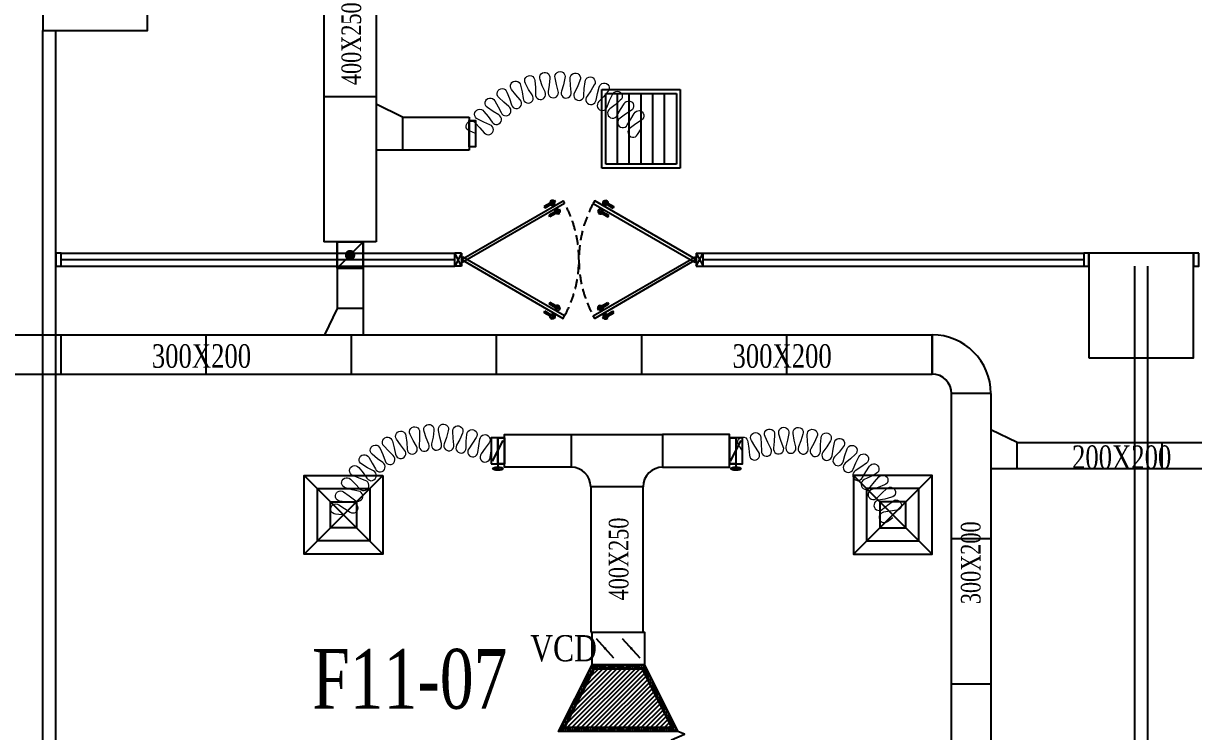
# Model space of a CAD drawing. Header units: metres. Extents: x 352651 to 1421851, y -87441 to -24441.
# Drawn here: x 1269135 to 1278083, y -62693 to -57281 of the extents above; entities that cross this region are included whole.
import ezdxf
from ezdxf.enums import TextEntityAlignment as Align

# ---------------------------------------------------------------- set-up
doc = ezdxf.new("R2010")
doc.units = ezdxf.units.M
doc.header["$LTSCALE"] = 300
doc.header["$MEASUREMENT"] = 0
doc.linetypes.add('DASHED2', pattern=[0.375, 0.25, -0.125])
for name, color, linetype in [('bat noi mem', 4, 'CONTINUOUS'), ('CUA', 8, 'CONTINUOUS'), ('CUAGIO', 2, 'CONTINUOUS'), ('KHUAT', 8, 'DASHED2'), ('KT', 1, 'CONTINUOUS'), ('thiet bi', 11, 'CONTINUOUS'), ('vach', 6, 'CONTINUOUS')]:
    doc.layers.add(name, color=color, linetype=linetype)
doc.layers.add('noi mem', color=5, linetype='BATTING', lineweight=0)
doc.styles.add('PHU', font='vntimeh.shx', dxfattribs={"width": 0.8})
doc.styles.add('ROMANS', font='romans.shx', dxfattribs={"width": 0.75, "bigfont": 'romancvn.shx'})
doc.linetypes.add('BATTING', pattern='A,0.0001,-0.1,[134,ltypeshp.shx,S=0.1,R=0,X=-0.1,Y=0],-0.2,[134,ltypeshp.shx,S=0.1,R=180,X=0.1,Y=0],-0.1', length=0.4001)

# ---------------------------------------------------------------- blocks, each defined once
blk = doc.blocks.new('SAD')
at = {"layer": 'CUAGIO', "color": 8}
for p, q in [((-300, -300), (300, 300)), ((300, -300), (-300, 300))]:
    blk.add_line(p, q, dxfattribs=at)
at = {"layer": 'CUAGIO'}
blk.add_lwpolyline([(300, -300), (300, 300), (-300, 300), (-300, -300)], close=True, dxfattribs=at)
at = {"layer": 'CUAGIO', "color": 8}
for points in [[(200, -200), (200, 200), (-200, 200), (-200, -200)], [(100, -100), (100, 100), (-100, 100), (-100, -100)]]:
    blk.add_lwpolyline(points, close=True, dxfattribs=at)
blk = doc.blocks.new('cot1')
at = {"layer": 'vach'}
blk.add_lwpolyline([(-400, -400), (400, -400), (400, 400), (-400, 400)], close=True, dxfattribs=at)
blk = doc.blocks.new('SAG')
at = {"layer": 'CUAGIO'}
for p, q in [((-300, 300), (-300, -300)), ((300, 300), (-300, 300)), ((300, -300), (300, 300)), ((-300, -300), (300, -300))]:
    blk.add_line(p, q, dxfattribs=at)
at = {"layer": 'CUAGIO', "color": 8}
for p, q in [((-270, 270), (-270, -270)), ((270, 270), (-270, 270)), ((-180, -270), (-180, 270)), ((-90, -270), (-90, 270)), ((0, -270), (0, 270)), ((90, -270), (90, 270)), ((180, -270), (180, 270)), ((270, -270), (270, 270)), ((-270, -270), (270, -270))]:
    blk.add_line(p, q, dxfattribs=at)
blk = doc.blocks.new('1-van gio D200')
at = {"layer": 'CUAGIO'}
h = blk.add_hatch(dxfattribs=at)
h.set_pattern_fill('ANSI31', color=256, scale=100, style=0)
edge = h.paths.add_edge_path()
edge.add_ellipse((486127, -58494), major_axis=(-38.1, 0), ratio=0.310482, start_angle=0, end_angle=360, ccw=False)
for p, q in [((486167, -58437.3), (486087.1, -58277.5)), ((486127, -58257.4), (486127, -58494))]:
    blk.add_line(p, q, dxfattribs=at)
at = {"layer": 'CUAGIO', "const_width": 3}
for points in [[(486127, -58457.4), (486177, -58457.4), (486177, -58257.4), (486077, -58257.4), (486077, -58457.4), (486127, -58457.4)], [(486167, -58437.3), (486087.1, -58277.5)], [(486127, -58257.4), (486127, -58494)]]:
    blk.add_lwpolyline(points, dxfattribs=at)
at = {"layer": 'CUAGIO'}
blk.add_lwpolyline([(486177, -58457.4), (486077, -58457.4), (486077, -58257.4), (486177, -58257.4)], close=True, dxfattribs=at)
at = {"layer": 'CUAGIO', "const_width": 5.35}
blk.add_lwpolyline([(486130.7, -58357.4, -1), (486123.3, -58357.4, -1)], format="xyb", close=True, dxfattribs=at)
at = {"layer": 'CUAGIO', "extrusion": (0, 0, -1)}
blk.add_ellipse((486127, -58494), major_axis=(-38.1, 0), ratio=0.310482, start_param=-1.570796, end_param=4.712389, dxfattribs=at)

msp = doc.modelspace()

# ---------------------------------------------------------------- hatches: boundary and pattern name
at = {"layer": 'CUAGIO'}
h = msp.add_hatch(dxfattribs=at)
h.set_pattern_fill('DOTS', color=256, scale=200, style=0)
h.set_pattern_definition([(0, (443553.986, -116031.849), (6.25, 12.5), [0, -12.5])])
h.paths.add_polyline_path([(1273883.2, -62182.7), (1273483.2, -62182.7), (1273226.2, -62692.7), (1274140.2, -62692.7)])
h.paths.add_polyline_path([(1273864.7, -62212.7), (1274091.5, -62662.7), (1273274.9, -62662.7), (1273501.6, -62212.7)], flags=16)
h = msp.add_hatch(dxfattribs=at)
h.set_pattern_fill('ANSI31', color=256, scale=200, style=0)
h.set_pattern_definition([(45, (445500.002, -63000), (-17.6776695, 17.6776695), [])])
h.paths.add_polyline_path([(1274091.5, -62662.7), (1273274.9, -62662.7), (1273501.6, -62212.7), (1273864.7, -62212.7)])

# ---------------------------------------------------------------- linework, layer by layer
at = {"layer": 'bat noi mem'}
msp.add_line((1274140.2, -62692.7), (1273226.2, -62692.7), dxfattribs=at)
msp.add_lwpolyline([(1274140.2, -62992.7), (1274190.2, -62971.2), (1274090.2, -62928.4), (1274190.2, -62885.5), (1274090.2, -62842.7), (1274190.2, -62799.8), (1274090.2, -62757), (1274190.2, -62714.1), (1274140.2, -62692.7)], dxfattribs=at)
at = {"layer": 'CUA', "linetype": 'Continuous'}
for p, q in [((1269283.2, -72536.2), (1269283.2, -57336.2)), ((1269383.2, -72536.2), (1269383.2, -57336.2)), ((1269423.2, -59036.2), (1272433.2, -59036.2)), ((1274333.2, -59036.2), (1277243.2, -59036.2)), ((1269423.2, -59086.2), (1272433.2, -59086.2)), ((1269423.2, -59136.2), (1272433.2, -59136.2)), ((1274333.2, -59086.2), (1277243.2, -59086.2)), ((1274333.2, -59136.2), (1277243.2, -59136.2)), ((1277633.2, -72536.2), (1277633.2, -59136.2)), ((1277733.2, -72536.2), (1277733.2, -59136.2))]:
    msp.add_line(p, q, dxfattribs=at)
at = {"layer": 'CUA'}
for p, q in [((1273162.1, -58655), (1273117.1, -58681)), ((1273117.1, -58681), (1273123.3, -58691.8)), ((1273168.3, -58665.8), (1273123.3, -58691.8)), ((1273204, -58638.1), (1273153.8, -58667)), ((1273193.1, -58674.4), (1273167.1, -58629.4)), ((1273205.5, -58696), (1273231.5, -58740.9)), ((1273560.8, -58696), (1273534.9, -58740.9)), ((1273562.4, -58638.1), (1273612.5, -58667)), ((1273573.3, -58674.4), (1273599.2, -58629.4)), ((1273598, -58665.8), (1273643, -58691.8)), ((1273604.2, -58655), (1273649.3, -58681)), ((1273649.3, -58681), (1273643, -58691.8)), ((1273200.6, -58721.7), (1273155.5, -58747.6)), ((1273161.8, -58758.5), (1273155.5, -58747.6)), ((1273206.8, -58732.5), (1273161.8, -58758.5)), ((1273242.4, -58704.7), (1273192.3, -58733.6)), ((1273523.9, -58704.7), (1273574.1, -58733.6)), ((1273559.5, -58732.5), (1273604.6, -58758.5)), ((1273565.8, -58721.7), (1273610.8, -58747.6)), ((1273604.6, -58758.5), (1273610.8, -58747.6)), ((1272433.2, -59136.2), (1272433.2, -59036.6)), ((1272485.9, -59036.6), (1272433.2, -59136.2)), ((1272485.9, -59136.2), (1272433.2, -59036.6)), ((1272485.9, -59036.6), (1272433.2, -59036.6)), ((1272485.9, -59036.6), (1272485.9, -59136.2)), ((1274280.4, -59036.6), (1274280.4, -59136.2)), ((1274280.4, -59036.6), (1274333.2, -59136.2)), ((1274280.4, -59136.2), (1274333.2, -59036.6)), ((1274280.4, -59036.6), (1274333.2, -59036.6)), ((1274333.2, -59136.2), (1274333.2, -59036.6)), ((1272485.9, -59136.2), (1272433.2, -59136.2)), ((1274280.4, -59136.2), (1274333.2, -59136.2)), ((1273161.8, -59414.4), (1273155.5, -59425.2)), ((1273206.8, -59440.4), (1273161.8, -59414.4)), ((1273559.5, -59440.4), (1273604.6, -59414.4)), ((1273604.6, -59414.4), (1273610.8, -59425.2)), ((1273117.1, -59491.8), (1273123.3, -59481)), ((1273162.1, -59517.8), (1273117.1, -59491.8)), ((1273168.3, -59507), (1273123.3, -59481)), ((1273200.6, -59451.2), (1273155.5, -59425.2)), ((1273193.1, -59498.5), (1273167.1, -59543.4)), ((1273242.4, -59468.2), (1273192.3, -59439.2)), ((1273205.5, -59476.9), (1273231.5, -59431.9)), ((1273523.9, -59468.2), (1273574.1, -59439.2)), ((1273560.8, -59476.9), (1273534.9, -59431.9)), ((1273565.8, -59451.2), (1273610.8, -59425.2)), ((1273573.3, -59498.5), (1273599.2, -59543.4)), ((1273598, -59507), (1273643, -59481)), ((1273604.2, -59517.8), (1273649.3, -59491.8)), ((1273649.3, -59491.8), (1273643, -59481)), ((1273204, -59534.8), (1273153.8, -59505.8)), ((1273562.4, -59534.8), (1273612.5, -59505.8))]:
    msp.add_line(p, q, dxfattribs=at)
for points in [[(1273273.5, -58656.1), (1272496.5, -59104.7), (1272485.9, -59086.4), (1273263, -58637.8)], [(1273492.8, -58656.1), (1274269.8, -59104.7), (1274280.4, -59086.4), (1273503.4, -58637.8)], [(1273273.5, -59516.7), (1272496.5, -59068.1), (1272485.9, -59086.4), (1273263, -59535)], [(1273492.8, -59516.7), (1274269.8, -59068.1), (1274280.4, -59086.4), (1273503.4, -59535)]]:
    msp.add_lwpolyline(points, close=True, dxfattribs=at)
at = {"layer": 'CUA', "linetype": 'Continuous'}
for points in [[(1269423.2, -59036.2), (1269383.2, -59036.2), (1269383.2, -59136.2), (1269423.2, -59136.2)], [(1277283.2, -59036.2), (1277243.2, -59036.2), (1277243.2, -59136.2), (1277283.2, -59136.2)], [(1278123.2, -59036.2), (1278083.2, -59036.2), (1278083.2, -59136.2), (1278123.2, -59136.2)]]:
    msp.add_lwpolyline(points, close=True, dxfattribs=at)
at = {"layer": 'CUA', "extrusion": (0, 0, -1)}
for centre, major_axis in [((1273180.1, -58651.9), (17.6, -4.7)), ((1273547.8, -58718.5), (-4.7, 17.6)), ((1273218.5, -59454.4), (4.7, -17.6)), ((1273586.3, -59521), (-17.6, 4.7))]:
    msp.add_ellipse(centre, major_axis=major_axis, ratio=1, dxfattribs=at)
at = {"layer": 'CUA'}
for centre, major_axis in [((1273218.5, -58718.5), (4.7, 17.6)), ((1273586.3, -58651.9), (-17.6, -4.7)), ((1273180.1, -59521), (17.6, 4.7)), ((1273547.8, -59454.4), (-4.7, -17.6))]:
    msp.add_ellipse(centre, major_axis=major_axis, ratio=1, dxfattribs=at)
at = {"layer": 'CUAGIO'}
for p, q in [((1271433.2, -56530.8), (1271433.2, -58950.8)), ((1271833.2, -56530.8), (1271833.2, -58950.8)), ((1272033.2, -57998.5), (1271833.2, -57898.5)), ((1272033.2, -57998.5), (1272543.2, -57998.5)), ((1272033.2, -57998.5), (1272033.2, -58248.5)), ((1272543.2, -57998.5), (1272543.2, -58248.5)), ((1272543.2, -58248.5), (1271833.2, -58248.5)), ((1271533.2, -59150.8), (1271533.2, -58950.8)), ((1271533.2, -58950.8), (1271733.2, -58950.8)), ((1271733.2, -58950.8), (1271533.2, -59150.8)), ((1271733.2, -59150.8), (1271733.2, -58950.8)), ((1271533.2, -59150.8), (1271733.2, -59150.8)), ((1271533.2, -59150.8), (1271733.2, -59150.8)), ((1271533.2, -59460.8), (1271436.4, -59660.6)), ((1271733.2, -59460.8), (1271533.2, -59460.8)), ((1264983.2, -59660.6), (1276083.2, -59660.6)), ((1276732.9, -60483), (1276533.2, -60386.2)), ((1276732.9, -60686.2), (1276732.9, -60483)), ((1277842.9, -60686.2), (1277842.9, -60483)), ((1273650.1, -62132), (1273516.2, -61983.4)), ((1273850.1, -62132), (1273716.2, -61983.4))]:
    msp.add_line(p, q, dxfattribs=at)
at = {"layer": 'CUAGIO', "color": 2}
for p, q in [((1271833.2, -57840.8), (1271433.2, -57840.8)), ((1271833.2, -58950.8), (1271433.2, -58950.8)), ((1271533.2, -58950.8), (1271533.2, -59460.8)), ((1271733.2, -58950.8), (1271733.2, -59660.6)), ((1264983.2, -59960.6), (1276083.2, -59960.6)), ((1273473.2, -60822.7), (1273473.2, -61932.7)), ((1273873.2, -61932.7), (1273873.2, -60822.7))]:
    msp.add_line(p, q, dxfattribs=at)
at = {"layer": 'CUAGIO', "ltscale": 1.5}
msp.add_line((1273323.2, -60422.7), (1274023.2, -60422.7), dxfattribs=at)
at = {"layer": 'CUAGIO'}
for points in [[(1272543.2, -58023.5), (1272593.2, -58023.5), (1272593.2, -58223.5), (1272543.2, -58223.5)], [(1272763.2, -60447.7), (1272813.2, -60447.7), (1272813.2, -60647.7), (1272763.2, -60647.7)], [(1273323.2, -60672.7), (1272813.2, -60672.7), (1272813.2, -60422.7), (1273323.2, -60422.7)], [(1274023.2, -60672.7), (1274533.2, -60672.7), (1274533.2, -60422.7), (1274023.2, -60422.7)], [(1274533.2, -60447.7), (1274583.2, -60447.7), (1274583.2, -60647.7), (1274533.2, -60647.7)], [(1273473.2, -61932.7), (1273873.2, -61932.7), (1273873.2, -60822.7), (1273473.2, -60822.7)], [(1273483.2, -61932.7), (1273883.2, -61932.7), (1273883.2, -62182.7), (1273483.2, -62182.7)], [(1274140.2, -62692.7), (1273226.2, -62692.7), (1273483.2, -62182.7), (1273883.2, -62182.7)], [(1274091.5, -62662.7), (1273274.9, -62662.7), (1273501.6, -62212.7), (1273864.7, -62212.7)]]:
    msp.add_lwpolyline(points, close=True, dxfattribs=at)
for points, const_width in [([(1271653.2, -59051.7, -1), (1271613.2, -59051.7, -1)], 40), ([(1273578.2, -62057.7, 1), (1273588.2, -62057.7, 1)], 10), ([(1273778.2, -62057.7, 1), (1273788.2, -62057.7, 1)], 10)]:
    msp.add_lwpolyline(points, format="xyb", close=True, dxfattribs=dict(at, const_width=const_width))
for centre, start, end in [((1273323.2, -60822.7), 0, 90), ((1274023.2, -60822.7), 90, 180)]:
    msp.add_arc(centre, 150, start, end, dxfattribs=at)
at = {"layer": 'KHUAT'}
for centre, start, end in [((1272483.9, -59086.4), 331.40997, 28.59003), ((1274282.4, -59086.4), 151.40997, 208.59003)]:
    msp.add_arc(centre, 899.3, start, end, dxfattribs=at)
at = {"layer": 'noi mem', "linetype": 'ByBlock', "ltscale": 1.5}
for points in [[(1272593.2, -58123.5), (1272546.4, -58103, -1.333333), (1272590, -58041.9), (1272624.5, -58079.6), (1272659, -58117.2, 1.333333), (1272702.7, -58056.2), (1272655.9, -58035.7), (1272609.8, -58012.6, -1.333333), (1272656.3, -57953.8), (1272689.4, -57993.5), (1272718.5, -58034.8, 1.333333), (1272769.5, -57979.8), (1272726, -57953.9), (1272683.9, -57924, -1.333333), (1272739, -57873), (1272765.6, -57917.3), (1272788, -57962.6, 1.333333), (1272846.8, -57916), (1272807.8, -57883.8), (1272770.8, -57847.8, -1.333333), (1272833, -57805.9), (1272852.5, -57853.6), (1272867.8, -57901.9, 1.333333), (1272933, -57864.9), (1272899.4, -57827), (1272868.4, -57785.8, -1.333333), (1272936.3, -57753.9), (1272948.2, -57804.1), (1272955.9, -57854.1, 1.333333), (1273026, -57827.5), (1272998.6, -57785), (1272974.3, -57739.5, -1.333333), (1273046.3, -57718.4), (1273050.4, -57769.8), (1273050.3, -57820.4, 1.333333), (1273123.7, -57804.9), (1273103.1, -57758.7), (1273086.1, -57710, -1.333333), (1273160.4, -57700.1), (1273156.6, -57751.6), (1273148.7, -57801.6, 1.333333), (1273223.6, -57797.5), (1273210.4, -57748.7), (1273201, -57697.9, -1.333333), (1273276, -57699.6), (1273264.3, -57749.9), (1273248.9, -57798.1, 1.333333), (1273323.5, -57805.5), (1273318, -57755.2), (1273316.5, -57703.6, -1.333333), (1273390.3, -57716.8), (1273371, -57764.7), (1273348.4, -57810, 1.333333), (1273421.1, -57828.7), (1273423.2, -57778.2), (1273429.7, -57727, -1.333333), (1273500.6, -57751.3), (1273474.2, -57795.7), (1273445, -57836.9, 1.333333), (1273513.8, -57866.6), (1273523.8, -57817), (1273537.9, -57767.4, -1.333333), (1273604.3, -57802.3), (1273571.5, -57842.1), (1273536.2, -57878.4, 1.333333), (1273599.7, -57918.3), (1273617.1, -57870.8), (1273638.7, -57824, -1.333333), (1273699, -57868.6), (1273660.4, -57902.9), (1273620, -57933.4, 1.333333), (1273676.7, -57982.6), (1273701.1, -57938.3), (1273727.8, -57894.7, -1.333333), (1273782.4, -57946.1), (1273740.4, -57975.3), (1273698.5, -58004.4, 1.333333), (1273753, -58055.9), (1273779.7, -58012.2), (1273806.3, -57968.6, -1.333333), (1273860.9, -58020), (1273818.9, -58049.2), (1273777, -58078.4, 1.333333), (1273831.6, -58129.8), (1273858.2, -58086.2)], [(1271573.2, -61036.2), (1271522.1, -61030.8, -1.333333), (1271546.8, -60960), (1271590.1, -60987.6), (1271633.5, -61015.3, 1.333333), (1271658.2, -60944.5), (1271607.1, -60939.1), (1271555.9, -60931.6, -1.333333), (1271583.3, -60861.8), (1271626, -60891.2), (1271665.7, -60923.1, 1.333333), (1271697.9, -60855.4), (1271648, -60844.8), (1271598.3, -60830.3, -1.333333), (1271635.1, -60764.9), (1271673.3, -60799.9), (1271708.2, -60837, 1.333333), (1271749.4, -60774.4), (1271701.5, -60757), (1271654.3, -60735.8, -1.333333), (1271699.7, -60676.1), (1271732.7, -60716.1), (1271762.2, -60757.6, 1.333333), (1271811.7, -60701.2), (1271766.6, -60677.4), (1271722.7, -60649.9, -1.333333), (1271775.9, -60597), (1271803.1, -60641.1), (1271826.6, -60686.3, 1.333333), (1271883.4, -60637.3), (1271842, -60607.5), (1271802.3, -60574.2, -1.333333), (1271862.3, -60529.2), (1271883.2, -60576.6), (1271900.2, -60624.6, 1.333333), (1271963.2, -60583.9), (1271926.3, -60548.7), (1271891.6, -60510.3, -1.333333), (1271957.2, -60473.9), (1271971.3, -60523.8), (1271981.6, -60573.7, 1.333333), (1272049.6, -60541.9), (1272017.9, -60502), (1271988.8, -60459.2, -1.333333), (1272058.8, -60432.2), (1272065.9, -60483.5), (1272069.3, -60534.4, 1.333333), (1272140.9, -60512.3), (1272115.1, -60468.4), (1272092.1, -60422, -1.333333), (1272165.2, -60404.9), (1272165.2, -60456.7), (1272161.5, -60507.5, 1.333333), (1272235.5, -60495.5), (1272216, -60448.5), (1272199.6, -60399.3, -1.333333), (1272274.3, -60392.5), (1272267.2, -60443.8), (1272256.5, -60493.6, 1.333333), (1272331.5, -60491.9), (1272318.6, -60442.6), (1272309.2, -60391.7, -1.333333), (1272384.1, -60395.2), (1272370, -60445), (1272352.6, -60492.9, 1.333333), (1272427.1, -60501.5), (1272421.1, -60450.9), (1272418.7, -60399.2, -1.333333), (1272492.5, -60412.9), (1272471.6, -60460.4), (1272447.8, -60505.4, 1.333333), (1272520.4, -60524.2), (1272521.4, -60473.3), (1272526.2, -60421.7, -1.333333), (1272597.4, -60445.5), (1272570.2, -60489.6), (1272540.7, -60531.4, 1.333333), (1272610.3, -60559.4), (1272617.9, -60508.7), (1272626, -60458, -1.333333), (1272695.4, -60486.4), (1272665.6, -60528.2), (1272635.7, -60570, 1.333333), (1272705.1, -60598.4), (1272713.2, -60547.7)], [(1274633.2, -60547.7), (1274604.9, -60504.7, -1.333333), (1274675.5, -60479.3), (1274681.1, -60530.4), (1274686.8, -60581.5, 1.333333), (1274757.4, -60556.1), (1274729.1, -60513.1), (1274702.3, -60468.8, -1.333333), (1274773.6, -60445.9), (1274777.7, -60497.5), (1274778.2, -60548.5, 1.333333), (1274850.9, -60530.1), (1274827.1, -60485), (1274806, -60437.7, -1.333333), (1274879.7, -60423.9), (1274877.2, -60475.6), (1274871.3, -60526.3, 1.333333), (1274945.7, -60517.2), (1274927.8, -60469.4), (1274912.9, -60419.8, -1.333333), (1274987.8, -60415.5), (1274978.7, -60466.5), (1274966.4, -60516, 1.333333), (1275041.4, -60516.4), (1275029.7, -60466.7), (1275021.2, -60415.6, -1.333333), (1275096, -60420.8), (1275080.6, -60470.2), (1275062.1, -60517.8, 1.333333), (1275136.5, -60527.7), (1275131.1, -60476.9), (1275129.1, -60425.2, -1.333333), (1275202.7, -60439.7), (1275181.1, -60486.8), (1275156.8, -60531.7, 1.333333), (1275229.3, -60550.9), (1275230.4, -60499.8), (1275235, -60448.2, -1.333333), (1275306.1, -60471.9), (1275278.8, -60516), (1275249, -60557.4, 1.333333), (1275318.5, -60585.6), (1275326, -60535.1), (1275337.1, -60484.5, -1.333333), (1275404.6, -60517), (1275372, -60557.2), (1275337.2, -60594.6, 1.333333), (1275402.6, -60631.3), (1275416.4, -60582.2), (1275433.8, -60533.4, -1.333333), (1275496.7, -60574.1), (1275459.2, -60609.9), (1275420, -60642.6, 1.333333), (1275480.3, -60687.3), (1275500.2, -60640.3), (1275523.5, -60594, -1.333333), (1275580.8, -60642.4), (1275539.1, -60673.2), (1275496.1, -60700.7, 1.333333), (1275550.2, -60752.6), (1275575.9, -60708.5), (1275604.9, -60665.6, -1.333333), (1275655.6, -60720.8), (1275610.4, -60746.1), (1275564.2, -60767.9, 1.333333), (1275611.3, -60826.2), (1275642.4, -60785.7), (1275676.6, -60746.8, -1.333333), (1275719.9, -60808), (1275671.8, -60827.4), (1275623.3, -60843.2, 1.333333), (1275662.7, -60907), (1275698.6, -60870.7), (1275737.5, -60836.5, -1.333333), (1275772.7, -60902.7), (1275722.6, -60915.8), (1275672.4, -60925.3, 1.333333), (1275703.4, -60993.6), (1275743.6, -60962.2), (1275785.1, -60931.7, -1.333333), (1275814.1, -61000.9), (1275763.4, -61009.2), (1275712.7, -61017.5, 1.333333), (1275741.7, -61086.6), (1275783.2, -61056.2)]]:
    msp.add_lwpolyline(points, format="xyb", dxfattribs=at)
at = {"layer": 'thiet bi', "color": 2}
for p, q in [((1269423.2, -59960.6), (1269423.2, -59660.6)), ((1270533.2, -59960.6), (1270533.2, -59660.6)), ((1271643.2, -59960.6), (1271643.2, -59660.6)), ((1272753.2, -59960.6), (1272753.2, -59660.6)), ((1273863.2, -59960.6), (1273863.2, -59660.6)), ((1274973.2, -59960.6), (1274973.2, -59660.6)), ((1276083.2, -59960.6), (1276083.2, -59660.6)), ((1276083.2, -59660.6), (1276083.2, -59960.6)), ((1276233.2, -66680.5), (1276233.2, -60110.6)), ((1276533.2, -60110.6), (1276233.2, -60110.6)), ((1276533.2, -60110.6), (1276533.2, -67421.9)), ((1279033.1, -60486.2), (1276733.2, -60486.2)), ((1279033.1, -60686.2), (1276533.2, -60686.2)), ((1276533.2, -61220.6), (1276233.2, -61220.6)), ((1276533.2, -62330.6), (1276233.2, -62330.6))]:
    msp.add_line(p, q, dxfattribs=at)
for radius in [450, 150]:
    msp.add_arc((1276083.2, -60110.6), radius, 0, 90, dxfattribs=at)

# ---------------------------------------------------------------- block references
at = {"layer": 'CUAGIO', "xscale": -1}
for name, p in [('SAG', (1273858.2, -58086.2)), ('1-van gio D200', (1758890.2, -2190.3)), ('1-van gio D200', (1760710.2, -2190.3))]:
    msp.add_blockref(name, p, dxfattribs=at)
at = {"layer": 'CUAGIO', "xscale": -1, "rotation": 180}
msp.add_blockref('SAD', (1271583.2, -61036.2), dxfattribs=at)
at = {"layer": 'CUAGIO', "rotation": 180}
msp.add_blockref('SAD', (1275783.2, -61036.2), dxfattribs=at)
at = {"layer": 'vach'}
for p in [(1269683.2, -56936.2), (1277683.2, -59436.2)]:
    msp.add_blockref('cot1', p, dxfattribs=at)

# ---------------------------------------------------------------- texts
at = {"layer": 'CUAGIO', "color": 2, "style": 'PHU', "width": 0.75}
for s, p in [('400x250', (1271717.4, -57436.3)), ('400x250', (1273761.6, -61374.1)), ('300x200', (1276454, -61403.2))]:
    msp.add_text(s, height=150, rotation=90, dxfattribs=at).set_placement(p, align=Align.CENTER)
for s, p in [('300x200', (1270496.8, -59912.9)), ('300x200', (1274936.8, -59912.8)), ('200x200', (1277533.2, -60686.2))]:
    msp.add_text(s, height=180, dxfattribs=at).set_placement(p, align=Align.CENTER)
at = {"layer": 'CUAGIO', "color": 2, "insert": (1273010.5, -61956.1), "char_height": 200, "width": 439.881, "attachment_point": 1, "style": 'PHU'}
msp.add_mtext('VCD', dxfattribs=at)
at = {"layer": 'KT', "ltscale": 1.5, "insert": (1271343.4, -62062.3), "char_height": 456.096, "width": 2517.297, "attachment_point": 1, "style": 'ROMANS'}
msp.add_mtext('{\\fTimes New Roman|b0|i0|c0|p18;F11-07}', dxfattribs=at)

doc.saveas('drawing.dxf')
